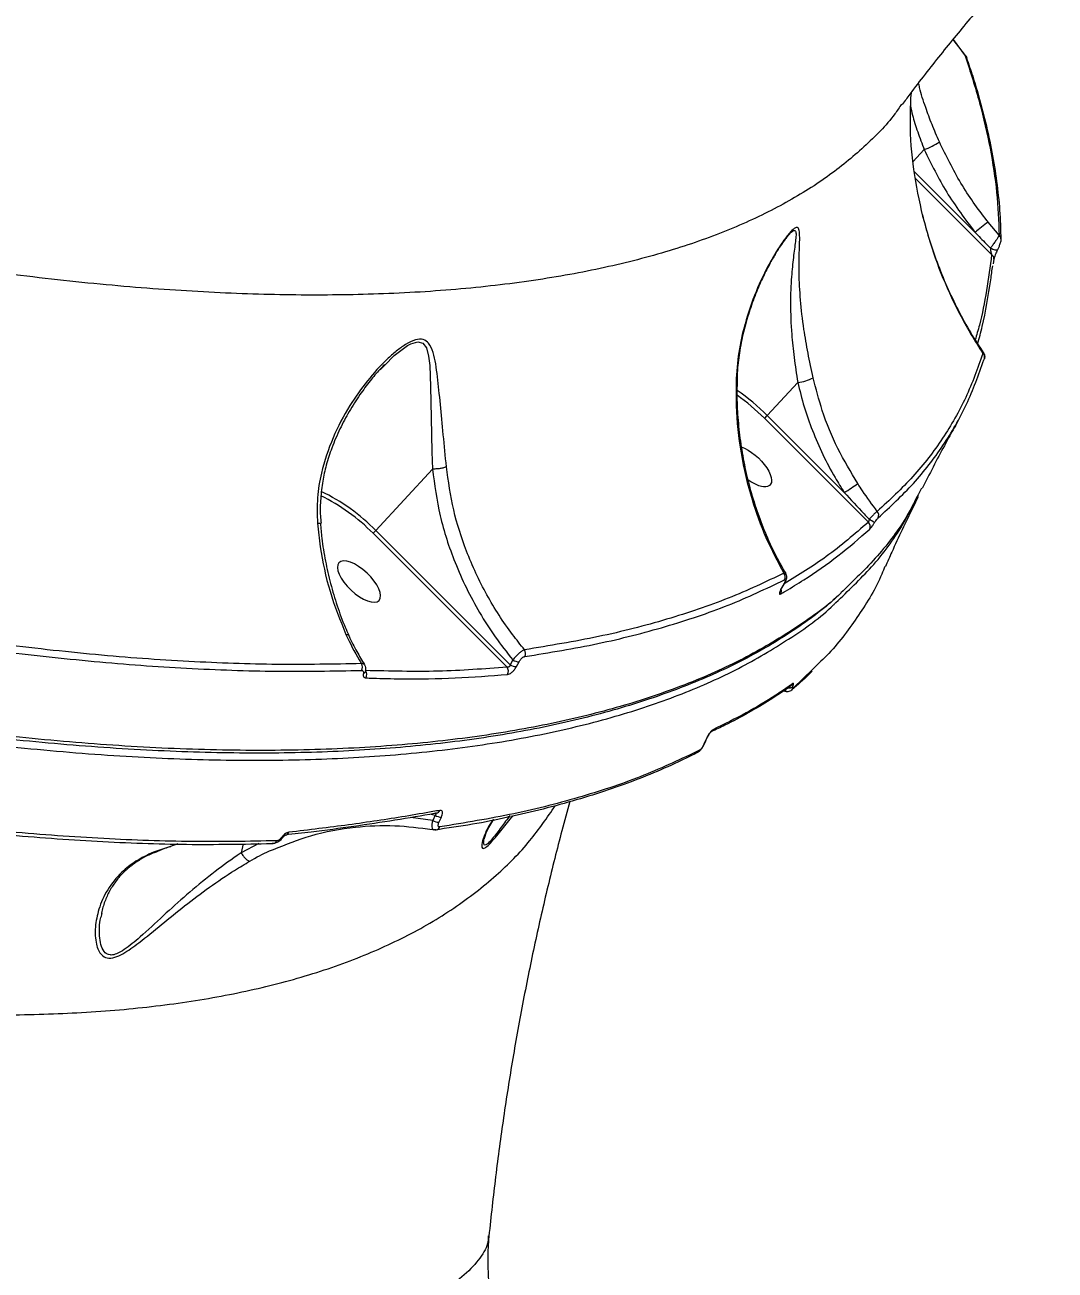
# Model space of a CAD drawing. Header units: millimetres. Extents: x -4335 to 4318, y -3792 to 3101.
# Drawn here: x 1348.5 to 1522.9, y 440.5 to 651.2 of the extents above; entities that cross this region are included whole.
import ezdxf

# ---------------------------------------------------------------- set-up
doc = ezdxf.new("R2010")
doc.units = ezdxf.units.MM
doc.layers.add('DIKOM_ОБЪЕКТ', color=7, linetype='Continuous')
doc.layers.add('DIKOM_РАЗМЕР_ОБЪЕКТА', color=7, linetype='Continuous')
doc.styles.add('style1', font='arial.ttf', dxfattribs={"width": 0.8})
doc.dimstyles.new('1-50', dxfattribs={"dimtxt": 300, "dimasz": 200, "dimexe": 100, "dimexo": 0, "dimgap": 100, "dimtad": 1, "dimtxsty": 'style1', "dimcen": 200, "dimclrd": 7, "dimclre": 7, "dimclrt": 7, "dimadec": 1, "dimazin": 2, "dimtfac": 1, "dimtmove": 0, "dimatfit": 2, "dimfxl": 0, "dimlwd": 25, "dimlwe": 18, "dimarcsym": 0})

# ---------------------------------------------------------------- blocks, each defined once
blk = doc.blocks.new('*D2')
at = {"layer": 'Defpoints', "color": 0, "transparency": 16777216}
for p in [(2711.72, 601.17), (-2007.01, 181.47), (-2007.01, -2298.93)]:
    blk.add_point(p, dxfattribs=at)
at = {"layer": 'DIKOM_РАЗМЕР_ОБЪЕКТА', "color": 7, "lineweight": 18, "transparency": 16777216}
for p, q in [((2711.72, 601.17), (2711.72, -2398.93)), ((-2007.01, 181.47), (-2007.01, -2398.93))]:
    blk.add_line(p, q, dxfattribs=at)
at = {"layer": 'DIKOM_РАЗМЕР_ОБЪЕКТА', "color": 7, "lineweight": 25, "transparency": 16777216}
blk.add_line((2511.72, -2298.93), (-1807.01, -2298.93), dxfattribs=at)
at = {"layer": 'DIKOM_РАЗМЕР_ОБЪЕКТА', "color": 7, "transparency": 16777216}
for points in [[(-1807.01, -2265.6), (-1807.01, -2332.27), (-2007.01, -2298.93)], [(2511.72, -2265.6), (2511.72, -2332.27), (2711.72, -2298.93)]]:
    blk.add_solid(points, dxfattribs=at)
at = {"layer": 'DIKOM_РАЗМЕР_ОБЪЕКТА', "color": 7, "transparency": 16777216, "insert": (-22.56, -2045.76), "char_height": 300, "attachment_point": 5, "style": 'style1'}
blk.add_mtext('4750', dxfattribs=at)
blk = doc.blocks.new('*D3')
at = {"layer": 'Defpoints', "color": 0, "transparency": 16777216}
for p in [(-2375.87, 1532.76), (1667.44, 1532.76), (-1786.5, -1525.94)]:
    blk.add_point(p, dxfattribs=at)
at = {"layer": 'DIKOM_РАЗМЕР_ОБЪЕКТА', "color": 7, "lineweight": 18, "transparency": 16777216}
for p, q in [((1667.44, 1532.76), (-2475.87, 1532.76)), ((-1786.5, -1525.94), (-2475.87, -1525.94))]:
    blk.add_line(p, q, dxfattribs=at)
at = {"layer": 'DIKOM_РАЗМЕР_ОБЪЕКТА', "color": 7, "lineweight": 25, "transparency": 16777216}
blk.add_line((-2375.87, -1325.94), (-2375.87, 1332.76), dxfattribs=at)
at = {"layer": 'DIKOM_РАЗМЕР_ОБЪЕКТА', "color": 7, "transparency": 16777216}
for points in [[(-2409.21, 1332.76), (-2342.54, 1332.76), (-2375.87, 1532.76)], [(-2409.21, -1325.94), (-2342.54, -1325.94), (-2375.87, -1525.94)]]:
    blk.add_solid(points, dxfattribs=at)
at = {"layer": 'DIKOM_РАЗМЕР_ОБЪЕКТА', "color": 7, "transparency": 16777216, "insert": (-2629.15, -119.32), "char_height": 300, "attachment_point": 5, "rotation": 90, "style": 'style1'}
blk.add_mtext('3050', dxfattribs=at)

msp = doc.modelspace()

# ---------------------------------------------------------------- linework, layer by layer
at = {"layer": 'DIKOM_ОБЪЕКТ', "color": 7, "linetype": 'Continuous', "lineweight": 15}
for p, q in [((1505.613, 648.717), (1507.689, 646.016)), ((1505.621, 648.727), (1507.694, 645.948)), ((1498.539, 639.773), (1498.447, 638.799)), ((1500.762, 630.103), (1498.846, 628.02)), ((1509.357, 616.102), (1498.99, 626.462)), ((1499.215, 625.29), (1512.16, 612.354)), ((1513.439, 615.621), (1511.581, 617.845)), ((1512.526, 611.583), (1512.409, 610.745)), ((1513.14, 613.179), (1513.129, 613.12)), ((1408.634, 592.811), (1409.429, 593.625)), ((1479.349, 590.698), (1474.187, 585.085)), ((1473.7, 584.625), (1491.288, 567.049)), ((1487.212, 572.069), (1474.187, 585.085)), ((1417.503, 576.027), (1407.937, 565.626)), ((1407.45, 565.166), (1430.117, 542.514)), ((1430.652, 542.926), (1407.937, 565.626)), ((1477.015, 556.664), (1476.544, 555.833)), ((1431.087, 543.748), (1430.652, 542.926)), ((1431.717, 542.606), (1432.15, 543.426)), ((1481.874, 542.176), (1478.557, 538.929)), ((1477.435, 538.33), (1476.812, 538.437)), ((1463.836, 530.349), (1463.463, 529.488)), ((1417.535, 516.572), (1413.81, 517.055)), ((1417.26, 517.643), (1417.946, 517.447)), ((1417.946, 517.447), (1417.535, 516.572)), ((1418.598, 516.249), (1419.009, 517.121)), ((1417.743, 514.96), (1417.348, 515.025)), ((1372.99, 512.115), (1370.281, 511.215)), ((1374.401, 512.584), (1372.99, 512.115)), ((1388.116, 512.64), (1385.118, 511.085)), ((1385.432, 512.617), (1385.118, 511.085)), ((1392.109, 513.639), (1392.109, 513.638)), ((1361.511, 500.609), (1361.572, 500.847))]:
    msp.add_line(p, q, dxfattribs=at)
at = {"layer": 'DIKOM_ОБЪЕКТ', "color": 7, "linetype": 'Continuous', "lineweight": 15, "flags": 128}
for points in [[(1513.129, 613.12), (1513.122, 613.11), (1513.054, 613.069), (1512.939, 613.058), (1512.783, 613.077), (1512.596, 613.126), (1512.388, 613.202), (1512.172, 613.3), (1511.961, 613.415)], [(1409.429, 593.625), (1411.006, 595.238), (1413.274, 596.928), (1413.809, 597.212), (1415.028, 597.56), (1415.865, 597.334), (1416.472, 596.528), (1416.849, 595.17), (1417.027, 593.576), (1417.168, 589.984), (1417.26, 584.716), (1417.402, 578.959), (1417.509, 576.035), (1417.51, 576.031), (1417.51, 576.031)], [(1510.856, 594.524), (1510.915, 594.655), (1510.925, 594.686)], [(1477.015, 556.664), (1477.064, 556.699), (1477.08, 556.721)], [(1476.544, 555.833), (1476.594, 555.868), (1476.61, 555.89)], [(1402.846, 548.011), (1403.071, 548.012), (1403.23, 547.973), (1403.316, 547.898), (1403.317, 547.895)], [(1463.538, 529.564), (1463.516, 529.531), (1463.463, 529.488)], [(1463.915, 530.435), (1463.89, 530.392), (1463.836, 530.349)], [(1417.898, 515), (1418.025, 514.983), (1418.149, 514.988)]]:
    msp.add_lwpolyline(points, dxfattribs=at)
at = {"layer": 'DIKOM_ОБЪЕКТ', "color": 7, "linetype": 'Continuous', "lineweight": 15}
for centre, radius, start, end in [((1507.2, 645.331), 0.79, 20.44089, 51.34185), ((1497.437, 639.799), 10.25, 288.92783, 304.97211), ((1533.241, 587.905), 36.953, 125.88397, 130.26635), ((1512.85, 614.967), 0.88, 2.51801, 47.98155), ((1511.707, 611.645), 0.842, 355.47303, 57.41026), ((1510.037, 594.944), 0.925, 343.74523, 45.52557), ((1468.931, 590.968), 0.226, 260.7784, 298.11525), ((1478.737, 597.289), 6.619, 275.30109, 298.99223), ((1448.582, 559.539), 35.5, 44.96283, 54.78075), ((1448.37, 559.311), 36.481, 44.95251, 55.45206), ((1471.131, 587.832), 4.109, 308.70556, 318.0567), ((1452.354, 627.306), 65.317, 302.25477, 304.66046), ((1384.581, 542.619), 32.115, 44.5941, 64.07791), ((1384.558, 542.648), 32.78, 44.50359, 64.51183), ((1490.621, 566.302), 1.002, 334.03654, 48.23857), ((1426.451, 463.272), 122.867, 57.56666, 58.06919), ((1492.053, 568.221), 0.995, 332.39884, 41.1033), ((1404.873, 568.381), 4.12, 308.71705, 318.04151), ((1476.173, 557.765), 1.044, 332.45049, 38.18474), ((1475.572, 555.378), 0.997, 332.91773, 18.85724), ((1432.086, 545.129), 1.704, 234.09685, 272.1491), ((1432.095, 544.845), 1.162, 332.40119, 31.60926), ((1404.391, 542.531), 1.238, 332.36174, 27.86336), ((1405.617, 541.944), 0.541, 289.47637, 343.47434), ((1405.174, 541.287), 1.194, 329.93489, 32.84483), ((1429.194, 541.824), 1.153, 331.63951, 36.767), ((1431.65, 544.313), 1.709, 234.26504, 272.23468), ((1477.682, 540.115), 0.895, 305.8571, 335.45163), ((1477.886, 539.88), 0.892, 256.15276, 315.88428), ((1477.771, 539.274), 0.859, 310.52318, 336.30884), ((1464.205, 532.278), 0.861, 294.71023, 335.62695), ((1461.949, 528.778), 0.838, 296.39529, 336.76462), ((1418.677, 518.42), 2.172, 238.27388, 267.91851), ((1419.091, 519.285), 2.165, 238.10274, 267.83461), ((1418.031, 518.549), 0.758, 281.79275, 338.83861), ((1392.508, 514.795), 0.711, 277.24699, 341.39803), ((1418.014, 515.765), 0.788, 279.87499, 338.14867), ((1390.437, 513.359), 0.713, 258.99507, 340.84251), ((1392.402, 514.261), 0.688, 231.8809, 244.8001)]:
    msp.add_arc(centre, radius, start, end, dxfattribs=at)
at = {"layer": 'DIKOM_ОБЪЕКТ', "color": 7, "linetype": 'Continuous', "lineweight": 15, "extrusion": (0, 0, -1)}
for start_param, end_param in [(0.7754081, 3.3868742), (3.3868742, 4.4249706)]:
    msp.add_ellipse((1471.249, 576.525), major_axis=(-3.399, 3.186), ratio=0.4265139, start_param=start_param, end_param=end_param, dxfattribs=at)
msp.add_ellipse((1405.068, 556.997), major_axis=(-3.399, 3.186), ratio=0.4265139, dxfattribs=at)
at = {"layer": 'DIKOM_ОБЪЕКТ', "color": 7, "linetype": 'Continuous', "lineweight": 15}
for points, knots in [([(1510.61, 654.653), (1510.011, 653.973), (1507.605, 651.242), (1503.504, 646.186), (1499.574, 641.221), (1497.456, 638.315), (1497.027, 637.727)], [0, 0, 0, 0, 0.1290416, 0.5178854, 0.9023847, 1, 1, 1, 1]), ([(1507.698, 646.022), (1507.703, 646.025), (1507.723, 646.034), (1507.706, 645.985), (1507.694, 645.948)], [0, 0, 0, 0, 0.2460752, 1, 1, 1, 1]), ([(1507.694, 645.948), (1508.549, 643.289), (1510.261, 637.971), (1511.987, 630.278), (1513.144, 622.785), (1513.341, 618.009), (1513.439, 615.621)], [0, 0, 0, 0, 0.2491218, 0.4982432, 0.7491219, 1, 1, 1, 1]), ([(1507.701, 646.024), (1507.736, 645.984), (1507.854, 645.85), (1507.907, 645.698), (1507.944, 645.591)], [0, 0, 0, 0, 0.2973137, 1, 1, 1, 1]), ([(1507.913, 645.601), (1508.267, 644.578), (1509.237, 641.776), (1510.506, 637.301), (1511.746, 632.173), (1512.688, 627.155), (1513.331, 622.252), (1513.673, 618.198), (1513.689, 615.823), (1513.694, 615.002)], [0, 0, 0, 0, 0.0943563, 0.2583262, 0.4223153, 0.5862704, 0.7499595, 0.9134895, 1, 1, 1, 1]), ([(1496.918, 637.806), (1496.545, 637.25), (1494.798, 634.646), (1490.659, 630.504), (1484.425, 625.364), (1477.016, 620.779), (1468.534, 616.726), (1458.929, 613.235), (1448.192, 610.343), (1436.268, 608.073), (1423.303, 606.48), (1409.621, 605.598), (1395.389, 605.392), (1380.724, 605.813), (1365.225, 606.864), (1348.917, 608.569), (1331.841, 610.94), (1314.481, 613.908), (1296.918, 617.435), (1279.233, 621.475), (1261.041, 626.11), (1242.379, 631.363), (1223.31, 637.185), (1210.443, 641.522), (1204.011, 643.69)], [0, 0, 0, 0, 0.0124028, 0.058089, 0.1037403, 0.1507091, 0.1977162, 0.2446847, 0.2933525, 0.3420202, 0.3913867, 0.4407536, 0.4871196, 0.5335221, 0.5798888, 0.6276066, 0.6753629, 0.7230814, 0.7686088, 0.8141694, 0.8596974, 0.9064531, 0.9532441, 1, 1, 1, 1]), ([(1503.312, 631.4), (1502.884, 632.39), (1502.027, 634.372), (1500.885, 637.467), (1500.126, 639.832), (1499.854, 641.127), (1499.798, 641.393)], [0, 0, 0, 0, 0.2807023, 0.5617239, 0.9102344, 1, 1, 1, 1]), ([(1498.447, 638.799), (1498.4, 637.466), (1498.256, 633.433), (1498.757, 626.67), (1499.893, 621.436), (1500.461, 618.818)], [0, 0, 0, 0, 0.1979259, 0.5988155, 1, 1, 1, 1]), ([(1498.417, 637.51), (1498.528, 636.99), (1498.826, 635.589), (1499.62, 633.093), (1500.378, 631.11), (1500.762, 630.103)], [0, 0, 0, 0, 0.2250964, 0.6067643, 1, 1, 1, 1]), ([(1511.581, 617.845), (1511.512, 617.932), (1509.84, 620.029), (1506.749, 624.382), (1504.465, 629.045), (1503.312, 631.4)], [0, 0, 0, 0, 0.0210948, 0.5057118, 1, 1, 1, 1]), ([(1500.762, 630.103), (1501.952, 627.66), (1504.357, 622.722), (1507.678, 618.324), (1509.357, 616.102)], [0, 0, 0, 0, 0.4946905, 1, 1, 1, 1]), ([(1500.437, 619.075), (1500.787, 617.756), (1501.51, 615.038), (1502.906, 610.993), (1504.553, 606.922), (1506.463, 602.925), (1508.536, 599.126), (1510.072, 596.76), (1510.816, 595.615)], [0, 0, 0, 0, 0.1549974, 0.3195793, 0.4901246, 0.6624019, 0.8365338, 1, 1, 1, 1]), ([(1500.461, 618.818), (1501.13, 616.447), (1502.472, 611.699), (1505.303, 604.999), (1508.096, 599.652), (1510.021, 596.642), (1510.685, 595.604)], [0, 0, 0, 0, 0.2832046, 0.5673836, 0.8508029, 1, 1, 1, 1]), ([(1481.945, 591.499), (1481.645, 592.896), (1481.036, 595.733), (1480.281, 600.183), (1479.742, 604.782), (1479.529, 609.297), (1479.586, 612.608), (1479.676, 614.878), (1479.662, 616.19), (1479.474, 616.934), (1478.991, 616.984), (1478.119, 616.236), (1476.976, 614.785), (1475.778, 612.979), (1474.125, 610.151), (1472.163, 606.065), (1470.397, 600.926), (1469.223, 595.772), (1469.005, 592.431), (1468.895, 590.745)], [0, 0, 0, 0, 0.0629198, 0.1277912, 0.2147672, 0.304164, 0.394747, 0.4415349, 0.4882119, 0.52684, 0.5575709, 0.5885389, 0.624285, 0.658204, 0.6928776, 0.7739246, 0.8569711, 0.9277884, 1, 1, 1, 1]), ([(1477.894, 615.776), (1477.779, 615.647), (1477.535, 615.373), (1477.025, 614.71), (1476.377, 613.779), (1475.559, 612.486), (1474.57, 610.766), (1473.45, 608.58), (1472.282, 605.933), (1471.172, 602.923), (1470.209, 599.628), (1469.509, 596.205), (1469.115, 593.235), (1469.08, 591.439), (1469.067, 590.767)], [0, 0, 0, 0, 0.0316516, 0.0675464, 0.1165592, 0.1742029, 0.2457963, 0.340704, 0.444483, 0.5583445, 0.6839513, 0.8099566, 0.9288438, 1, 1, 1, 1]), ([(1477.896, 615.774), (1477.909, 615.789), (1478.161, 616.102), (1478.393, 616.264), (1478.76, 616.475), (1479.025, 616.377), (1479.072, 615.673), (1478.922, 614.213), (1478.586, 611.881), (1478.223, 608.382), (1478.047, 604.089), (1478.226, 599.453), (1478.678, 594.944), (1479.123, 592.125), (1479.349, 590.698)], [0, 0, 0, 0, 0.0018854, 0.0389674, 0.048436, 0.0949994, 0.1544913, 0.2164763, 0.3389666, 0.463525, 0.6188367, 0.7775532, 0.8874445, 1, 1, 1, 1]), ([(1509.357, 616.102), (1509.587, 615.862), (1510.451, 614.962), (1511.322, 614.069), (1511.961, 613.415)], [0, 0, 0, 0, 0.266427, 1, 1, 1, 1]), ([(1513.439, 615.621), (1513.396, 615.537), (1513.312, 615.371), (1513.026, 614.921), (1512.659, 614.38), (1512.283, 613.85), (1512.053, 613.539), (1511.961, 613.415)], [0, 0, 0, 0, 0.2120879, 0.4240229, 0.6396508, 0.8561693, 1, 1, 1, 1]), ([(1511.961, 613.415), (1511.96, 613.338), (1511.957, 613.159), (1511.999, 612.879), (1512.065, 612.593), (1512.129, 612.433), (1512.16, 612.354)], [0, 0, 0, 0, 0.1964054, 0.4611922, 0.7333707, 1, 1, 1, 1]), ([(1513.726, 614.99), (1513.726, 614.93), (1513.724, 614.74), (1513.648, 614.399), (1513.488, 613.906), (1513.29, 613.431), (1513.167, 613.202), (1513.129, 613.132)], [0, 0, 0, 0, 0.0994011, 0.3127599, 0.6268293, 0.8852781, 1, 1, 1, 1]), ([(1512.16, 612.354), (1511.616, 608.261), (1510.95, 603.249), (1509.619, 598.725), (1509.375, 597.896)], [0, 0, 0, 0, 0.8167306, 1, 1, 1, 1]), ([(1512.888, 612.604), (1512.876, 612.579), (1512.797, 612.402), (1512.685, 612.093), (1512.588, 611.783), (1512.55, 611.611), (1512.547, 611.584), (1512.546, 611.576)], [0, 0, 0, 0, 0.0563473, 0.3884934, 0.6934278, 0.9010474, 1, 1, 1, 1]), ([(1513.131, 613.119), (1513.097, 613.054), (1513.011, 612.891), (1512.934, 612.712), (1512.888, 612.604)], [0, 0, 0, 0, 0.4007233, 1, 1, 1, 1]), ([(1509.809, 597.209), (1510.069, 598.195), (1510.99, 601.683), (1511.761, 606.153), (1512.23, 609.661), (1512.336, 610.453)], [0, 0, 0, 0, 0.233819, 0.8270612, 1, 1, 1, 1]), ([(1486.632, 555.065), (1486.627, 555.061), (1484.554, 552.962), (1479.34, 549.276), (1470.865, 544.113), (1461.047, 539.68), (1450.279, 535.976), (1438.572, 533.023), (1426.02, 530.793), (1412.413, 529.251), (1397.756, 528.433), (1382.074, 528.358), (1365.712, 529.03), (1348.744, 530.426), (1331.253, 532.513), (1312.953, 535.325), (1293.875, 538.882), (1274.068, 543.191), (1254.818, 547.947), (1236.263, 553.018), (1218.503, 558.283), (1200.462, 564.039), (1182.184, 570.276), (1163.868, 576.925), (1145.603, 583.952), (1129.329, 590.534), (1119.103, 594.89), (1114.939, 596.664)], [0, 0, 0, 0, 0.0000878, 0.0436667, 0.0885112, 0.1333924, 0.1782369, 0.2218161, 0.2654287, 0.3090078, 0.3538527, 0.3987342, 0.4435791, 0.4871583, 0.5307708, 0.57435, 0.6191948, 0.6640763, 0.7089213, 0.7468489, 0.7848208, 0.8227929, 0.8611245, 0.8994563, 0.936823, 0.9742742, 1, 1, 1, 1]), ([(1419.869, 576.415), (1419.686, 578.243), (1419.316, 581.951), (1418.834, 587.063), (1418.448, 591.006), (1418.066, 593.869), (1417.641, 595.832), (1417.022, 597.302), (1416.013, 598.076), (1414.613, 598.012), (1412.973, 597.194), (1411.347, 596.007), (1409.126, 594.035), (1406.398, 591.006), (1403.265, 586.574), (1400.508, 581.371), (1398.74, 576.078), (1397.899, 571.168), (1397.987, 568.31), (1398.031, 566.864)], [0, 0, 0, 0, 0.0827062, 0.1677666, 0.2527898, 0.2965836, 0.3403136, 0.3851539, 0.4167738, 0.4486959, 0.4828675, 0.514002, 0.5458416, 0.6199841, 0.6956307, 0.7852676, 0.8772521, 0.9378616, 1, 1, 1, 1]), ([(1114.108, 594.998), (1118.272, 593.224), (1129.49, 588.446), (1147.767, 581.087), (1168.858, 573.083), (1190.015, 565.581), (1211.164, 558.623), (1232.231, 552.247), (1252.751, 546.594), (1272.667, 541.665), (1291.936, 537.449), (1310.872, 533.875), (1329.393, 530.986), (1347.423, 528.806), (1364.565, 527.386), (1380.782, 526.711), (1396.056, 526.752), (1410.636, 527.511), (1424.441, 529.015), (1437.401, 531.279), (1449.235, 534.25), (1459.916, 537.907), (1469.5, 542.187), (1477.981, 547.249), (1483.392, 551.016), (1485.651, 553.299), (1485.778, 553.428)], [0, 0, 0, 0, 0.0257247, 0.069302, 0.1129129, 0.1564903, 0.2013334, 0.2462131, 0.2910562, 0.3346335, 0.3782444, 0.4218217, 0.4666648, 0.5115445, 0.5563877, 0.5999644, 0.6435748, 0.6871516, 0.7319942, 0.7768733, 0.8217157, 0.865293, 0.9089037, 0.9524807, 0.9973237, 1, 1, 1, 1]), ([(1510.685, 595.604), (1509.789, 593.091), (1507.996, 588.065), (1503.975, 581.147), (1499.053, 574.664), (1494.886, 570.805), (1492.803, 568.875)], [0, 0, 0, 0, 0.2486152, 0.4972308, 0.7486155, 1, 1, 1, 1]), ([(1492.935, 567.76), (1495, 569.671), (1499.131, 573.491), (1504.062, 579.949), (1508.126, 586.892), (1509.946, 591.98), (1510.856, 594.524)], [0, 0, 0, 0, 0.2486162, 0.4972327, 0.7486162, 1, 1, 1, 1]), ([(1510.801, 595.605), (1510.793, 595.622), (1510.779, 595.652), (1510.713, 595.619), (1510.685, 595.604)], [0, 0, 0, 0, 0.57373, 1, 1, 1, 1]), ([(1510.817, 595.613), (1510.857, 595.546), (1510.938, 595.411), (1510.985, 595.191), (1510.99, 594.993), (1510.966, 594.837), (1510.944, 594.743), (1510.928, 594.698), (1510.924, 594.686)], [0, 0, 0, 0, 0.2175776, 0.4357824, 0.624954, 0.7847883, 0.9401976, 1, 1, 1, 1]), ([(1409.375, 593.675), (1409.115, 593.419), (1408.27, 592.587), (1406.868, 590.901), (1405.111, 588.529), (1403.381, 585.815), (1401.765, 582.799), (1400.472, 579.763), (1399.501, 576.802), (1398.858, 573.945), (1398.535, 571.07), (1398.458, 568.677), (1398.606, 567.286), (1398.651, 566.868)], [0, 0, 0, 0, 0.0385158, 0.1251726, 0.2238675, 0.3385218, 0.4508635, 0.5690476, 0.6701548, 0.7630052, 0.8616535, 0.9584286, 1, 1, 1, 1]), ([(1468.895, 590.745), (1468.888, 589.41), (1468.868, 585.4), (1469.595, 578.666), (1471.356, 571.193), (1473.823, 564.345), (1475.931, 560.4), (1476.994, 558.411)], [0, 0, 0, 0, 0.1165802, 0.3502648, 0.5897065, 0.7930885, 1, 1, 1, 1]), ([(1469.071, 590.768), (1469.051, 589.931), (1468.999, 587.762), (1469.204, 584.248), (1469.652, 580.249), (1470.365, 576.279), (1471.324, 572.374), (1472.526, 568.556), (1473.966, 564.855), (1475.543, 561.426), (1476.739, 559.322), (1477.296, 558.343)], [0, 0, 0, 0, 0.0728447, 0.1889053, 0.3057591, 0.4232929, 0.5413752, 0.659283, 0.7777817, 0.8965643, 1, 1, 1, 1]), ([(1479.349, 590.698), (1479.687, 589.324), (1480.363, 586.575), (1481.795, 582.496), (1483.541, 578.48), (1485.376, 574.989), (1486.688, 572.903), (1487.212, 572.069)], [0, 0, 0, 0, 0.2108273, 0.4216546, 0.6386166, 0.8555792, 1, 1, 1, 1]), ([(1489.5, 573.581), (1488.328, 575.541), (1485.96, 579.498), (1483.471, 585.565), (1482.423, 589.642), (1481.945, 591.499)], [0, 0, 0, 0, 0.3481789, 0.703136, 1, 1, 1, 1]), ([(1506.399, 584.037), (1505.891, 583.135), (1504.079, 579.915), (1502.102, 576.111), (1500.642, 573.199), (1500.418, 572.753)], [0, 0, 0, 0, 0.2478809, 0.8846799, 1, 1, 1, 1]), ([(1486.432, 554.81), (1485.819, 554.257), (1484.1, 552.709), (1480.979, 550.34), (1477.095, 547.69), (1472.93, 545.208), (1468.501, 542.884), (1463.802, 540.72), (1458.831, 538.715), (1453.586, 536.87), (1448.078, 535.188), (1442.329, 533.675), (1436.36, 532.338), (1430.184, 531.181), (1423.799, 530.201), (1417.205, 529.397), (1410.397, 528.769), (1403.377, 528.316), (1396.14, 528.038), (1388.687, 527.935), (1381.013, 528.007), (1373.116, 528.254), (1365.003, 528.676), (1356.704, 529.271), (1348.252, 530.039), (1339.667, 530.976), (1330.954, 532.082), (1322.108, 533.357), (1313.127, 534.801), (1304.008, 536.414), (1294.749, 538.196), (1285.347, 540.148), (1275.8, 542.27), (1266.103, 544.564), (1256.259, 547.029), (1246.297, 549.659), (1236.257, 552.442), (1226.172, 555.37), (1216.054, 558.44), (1205.896, 561.652), (1195.696, 565.007), (1185.45, 568.508), (1175.154, 572.151), (1164.807, 575.947), (1155.907, 579.302), (1150.45, 581.444), (1148.466, 582.223)], [0, 0, 0, 0, 0.01275, 0.0357295, 0.0587148, 0.0817234, 0.1047781, 0.1279022, 0.1511186, 0.1744503, 0.1979133, 0.2213855, 0.244727, 0.267965, 0.2911251, 0.3142324, 0.3373131, 0.3603927, 0.3834918, 0.4066332, 0.429843, 0.4531471, 0.4765722, 0.5000411, 0.5234077, 0.5466592, 0.5698222, 0.592923, 0.6159882, 0.639044, 0.6621143, 0.6852192, 0.708385, 0.7316381, 0.755005, 0.778461, 0.8018613, 0.8251315, 0.8483058, 0.8714108, 0.8944728, 0.9175182, 0.940573, 0.9636553, 0.9867913, 1, 1, 1, 1]), ([(1417.51, 576.031), (1417.509, 576.031), (1417.506, 576.03), (1417.504, 576.029), (1417.503, 576.027), (1417.503, 576.027)], [0, 0, 0, 0, 0.3371125, 0.7904155, 1, 1, 1, 1]), ([(1417.503, 576.027), (1417.859, 573.39), (1418.581, 568.052), (1420.781, 561.331), (1423.174, 555.904), (1425.452, 551.688), (1428.06, 547.596), (1430.078, 545.031), (1431.087, 543.748)], [0, 0, 0, 0, 0.2282495, 0.4620537, 0.594492, 0.7269327, 0.8634654, 1, 1, 1, 1]), ([(1419.869, 576.415), (1419.842, 576.404), (1419.74, 576.36), (1419.46, 576.265), (1418.958, 576.148), (1418.244, 576.047), (1417.767, 576.037), (1417.51, 576.031)], [0, 0, 0, 0, 0.051308, 0.1965825, 0.4492448, 0.7018689, 1, 1, 1, 1]), ([(1433.084, 545.454), (1432.401, 546.304), (1430.044, 549.239), (1426.525, 554.74), (1423.206, 561.865), (1420.874, 569.169), (1420.206, 573.983), (1419.869, 576.415)], [0, 0, 0, 0, 0.0949226, 0.3276225, 0.5657325, 0.7806004, 1, 1, 1, 1]), ([(1492.803, 568.875), (1491.953, 570.026), (1490.815, 571.566), (1489.766, 573.174), (1489.5, 573.581)], [0, 0, 0, 0, 0.7468126, 1, 1, 1, 1]), ([(1485.778, 553.428), (1487.862, 555.412), (1492.16, 559.504), (1496.692, 565.551), (1498.775, 569.779), (1499.576, 571.406)], [0, 0, 0, 0, 0.3667066, 0.7563513, 1, 1, 1, 1]), ([(1500.267, 572.829), (1499.51, 571.283), (1497.514, 567.207), (1493.029, 561.236), (1488.763, 557.121), (1486.632, 555.065)], [0, 0, 0, 0, 0.2340589, 0.6172674, 1, 1, 1, 1]), ([(1487.212, 572.069), (1488.323, 570.865), (1489.723, 569.349), (1491.143, 567.856), (1491.435, 567.548)], [0, 0, 0, 0, 0.7939338, 1, 1, 1, 1]), ([(1499.713, 571.337), (1499.408, 570.72), (1497.89, 567.656), (1496.025, 563.749), (1494.535, 560.343), (1494.178, 559.526)], [0, 0, 0, 0, 0.1609321, 0.7987349, 1, 1, 1, 1]), ([(1491.288, 567.049), (1488.975, 565.044), (1484.569, 561.223), (1479.455, 558.106), (1477.026, 556.625)], [0, 0, 0, 0, 0.5248967, 1, 1, 1, 1]), ([(1491.435, 567.548), (1491.43, 567.522), (1491.413, 567.432), (1491.379, 567.288), (1491.333, 567.134), (1491.303, 567.077), (1491.288, 567.049)], [0, 0, 0, 0, 0.1262267, 0.4365901, 0.7261929, 1, 1, 1, 1]), ([(1492.803, 568.875), (1492.717, 568.811), (1492.544, 568.682), (1492.146, 568.306), (1491.761, 567.909), (1491.523, 567.644), (1491.435, 567.548)], [0, 0, 0, 0, 0.2783918, 0.5566717, 0.8378726, 1, 1, 1, 1]), ([(1491.522, 565.864), (1491.583, 565.927), (1491.707, 566.054), (1491.964, 566.393), (1492.185, 566.717), (1492.311, 566.917), (1492.347, 566.974)], [0, 0, 0, 0, 0.2927138, 0.5849348, 0.8819665, 1, 1, 1, 1]), ([(1492.347, 566.974), (1492.388, 567.038), (1492.491, 567.199), (1492.654, 567.432), (1492.821, 567.648), (1492.897, 567.723), (1492.935, 567.76)], [0, 0, 0, 0, 0.1835826, 0.4626507, 0.7309807, 1, 1, 1, 1]), ([(1398.031, 566.864), (1398.058, 566.865), (1398.182, 566.869), (1398.378, 566.871), (1398.516, 566.866), (1398.485, 566.854), (1398.482, 566.853)], [0, 0, 0, 0, 0.0969648, 0.4445165, 0.9453331, 1, 1, 1, 1]), ([(1398.031, 566.864), (1398.173, 565.539), (1398.589, 561.634), (1399.988, 555.189), (1401.885, 550.423), (1402.846, 548.011)], [0, 0, 0, 0, 0.202277, 0.5961156, 1, 1, 1, 1]), ([(1398.522, 566.856), (1398.592, 566.018), (1398.772, 563.869), (1399.348, 560.451), (1400.208, 556.623), (1401.338, 552.893), (1402.386, 549.977), (1403.134, 548.366), (1403.346, 547.909)], [0, 0, 0, 0, 0.1265542, 0.3246816, 0.5231708, 0.7220168, 0.9212049, 1, 1, 1, 1]), ([(1476.46, 554.924), (1476.724, 555.077), (1478.046, 555.837), (1481.371, 557.884), (1486.244, 561.269), (1489.761, 564.331), (1491.522, 565.864)], [0, 0, 0, 0, 0.0480624, 0.240322, 0.6198784, 1, 1, 1, 1]), ([(1494.08, 559.568), (1493.913, 559.13), (1492.797, 556.198), (1489.68, 551.26), (1485.801, 545.879), (1482.806, 543.055), (1481.874, 542.176)], [0, 0, 0, 0, 0.0665269, 0.4448384, 0.8273609, 1, 1, 1, 1]), ([(1476.994, 558.411), (1473.925, 556.954), (1467.788, 554.042), (1457.241, 550.503), (1445.8, 547.536), (1437.323, 546.148), (1433.084, 545.454)], [0, 0, 0, 0, 0.2484757, 0.4969509, 0.7484752, 1, 1, 1, 1]), ([(1433.124, 544.306), (1437.319, 544.992), (1445.707, 546.365), (1457.136, 549.311), (1467.762, 552.856), (1473.986, 555.807), (1477.099, 557.282)], [0, 0, 0, 0, 0.2484771, 0.4969537, 0.7484764, 1, 1, 1, 1]), ([(1477.08, 556.721), (1476.97, 556.527), (1476.812, 556.251), (1476.657, 555.973), (1476.611, 555.89)], [0, 0, 0, 0, 0.7000739, 1, 1, 1, 1]), ([(1477.276, 558.331), (1477.241, 558.372), (1477.185, 558.438), (1477.047, 558.418), (1476.994, 558.411)], [0, 0, 0, 0, 0.6132568, 1, 1, 1, 1]), ([(1477.099, 557.282), (1477.126, 557.293), (1477.19, 557.319), (1477.242, 557.28), (1477.236, 557.151), (1477.161, 556.937), (1477.064, 556.755), (1477.015, 556.664)], [0, 0, 0, 0, 0.1487874, 0.3487303, 0.5573521, 0.7790912, 1, 1, 1, 1]), ([(1477.276, 558.329), (1477.296, 558.303), (1477.378, 558.194), (1477.427, 557.964), (1477.441, 557.678), (1477.379, 557.365), (1477.263, 557.051), (1477.118, 556.8), (1477.051, 556.685)], [0, 0, 0, 0, 0.0517057, 0.2168757, 0.3672387, 0.5341131, 0.7875932, 1, 1, 1, 1]), ([(1476.544, 555.833), (1476.474, 555.702), (1476.334, 555.438), (1476.227, 555.124), (1476.216, 554.925), (1476.295, 554.851), (1476.406, 554.901), (1476.46, 554.924)], [0, 0, 0, 0, 0.2064373, 0.413356, 0.6142287, 0.8134781, 1, 1, 1, 1]), ([(1476.612, 555.891), (1476.602, 555.875), (1476.542, 555.774), (1476.472, 555.626), (1476.421, 555.504), (1476.407, 555.452), (1476.409, 555.46), (1476.409, 555.462)], [0, 0, 0, 0, 0.0723139, 0.461785, 0.7545, 0.9656273, 1, 1, 1, 1]), ([(1402.846, 548.011), (1403.561, 546.564), (1404.387, 544.895), (1405.357, 543.32), (1405.486, 543.109)], [0, 0, 0, 0, 0.8666439, 1, 1, 1, 1]), ([(1405.486, 543.109), (1400.783, 543.021), (1391.377, 542.844), (1376.296, 543.392), (1360.579, 544.492), (1349.524, 545.775), (1343.996, 546.417)], [0, 0, 0, 0, 0.2486152, 0.49723, 0.7486155, 1, 1, 1, 1]), ([(1403.323, 547.891), (1403.345, 547.839), (1403.742, 546.902), (1404.611, 545.225), (1405.553, 543.678), (1405.997, 542.95)], [0, 0, 0, 0, 0.0304589, 0.5439047, 1, 1, 1, 1]), ([(1343.914, 545.262), (1349.389, 544.626), (1360.339, 543.355), (1376.031, 542.249), (1391.2, 541.688), (1400.726, 541.867), (1405.488, 541.956)], [0, 0, 0, 0, 0.2486163, 0.4972327, 0.7486164, 1, 1, 1, 1]), ([(1433.084, 545.454), (1432.964, 545.397), (1432.725, 545.283), (1432.252, 544.935), (1431.765, 544.504), (1431.364, 544.088), (1431.161, 543.84), (1431.087, 543.748)], [0, 0, 0, 0, 0.2193604, 0.4388207, 0.6560398, 0.8733045, 1, 1, 1, 1]), ([(1432.15, 543.426), (1432.194, 543.5), (1432.285, 543.659), (1432.477, 543.895), (1432.7, 544.103), (1432.931, 544.256), (1433.06, 544.29), (1433.124, 544.306)], [0, 0, 0, 0, 0.1798672, 0.380083, 0.5812148, 0.7906981, 1, 1, 1, 1]), ([(1405.966, 542.933), (1405.961, 542.951), (1405.93, 543.063), (1405.748, 543.117), (1405.552, 543.111), (1405.486, 543.109)], [0, 0, 0, 0, 0.1147571, 0.703374, 1, 1, 1, 1]), ([(1405.488, 541.956), (1405.516, 541.956), (1405.617, 541.953), (1405.749, 541.88), (1405.835, 541.7), (1405.81, 541.523), (1405.798, 541.435)], [0, 0, 0, 0, 0.1085642, 0.3983779, 0.6996152, 1, 1, 1, 1]), ([(1405.973, 542.933), (1405.988, 542.917), (1406.102, 542.789), (1406.173, 542.456), (1406.204, 542.087), (1406.143, 541.866), (1406.124, 541.794)], [0, 0, 0, 0, 0.0541262, 0.4237566, 0.8122486, 1, 1, 1, 1]), ([(1406.139, 541.798), (1406.137, 541.791), (1406.13, 541.767), (1406.131, 541.773), (1406.133, 541.777)], [0, 0, 0, 0, 0.2610714, 1, 1, 1, 1]), ([(1430.117, 542.514), (1426.276, 542.22), (1418.583, 541.632), (1410.316, 541.833), (1406.177, 541.934)], [0, 0, 0, 0, 0.4993556, 1, 1, 1, 1]), ([(1430.652, 542.926), (1430.645, 542.876), (1430.633, 542.787), (1430.586, 542.689), (1430.531, 542.609), (1430.481, 542.562), (1430.401, 542.513), (1430.34, 542.494), (1430.233, 542.483), (1430.17, 542.5), (1430.117, 542.514)], [0, 0, 0, 0, 0.1792952, 0.3191844, 0.3689991, 0.5165217, 0.5564551, 0.7166053, 0.7656423, 1, 1, 1, 1]), ([(1430.208, 541.277), (1430.308, 541.298), (1430.509, 541.342), (1430.871, 541.573), (1431.22, 541.894), (1431.515, 542.255), (1431.653, 542.495), (1431.717, 542.606)], [0, 0, 0, 0, 0.2131519, 0.4264781, 0.6305986, 0.8289245, 1, 1, 1, 1]), ([(1481.793, 541.856), (1481.589, 541.643), (1480.541, 540.546), (1479.353, 539.53), (1478.397, 538.712)], [0, 0, 0, 0, 0.1949319, 1, 1, 1, 1]), ([(1405.798, 541.435), (1405.78, 541.31), (1405.746, 541.061), (1405.868, 540.805), (1406.047, 540.702), (1406.178, 540.691), (1406.207, 540.689)], [0, 0, 0, 0, 0.3053876, 0.6114674, 0.9125929, 1, 1, 1, 1]), ([(1406.207, 540.689), (1406.609, 540.674), (1408.62, 540.598), (1413.743, 540.492), (1421.435, 540.583), (1427.282, 541.045), (1430.208, 541.277)], [0, 0, 0, 0, 0.0480639, 0.2403246, 0.6198799, 1, 1, 1, 1]), ([(1478.496, 539.743), (1478.31, 539.61), (1477.381, 538.94), (1474.871, 537.245), (1470.7, 534.727), (1466.894, 532.858), (1464.989, 531.923)], [0, 0, 0, 0, 0.0480622, 0.2403224, 0.619879, 1, 1, 1, 1]), ([(1478.527, 539.259), (1478.561, 539.371), (1478.631, 539.596), (1478.63, 539.77), (1478.568, 539.791), (1478.51, 539.752), (1478.496, 539.743)], [0, 0, 0, 0, 0.3053828, 0.6114681, 0.9125822, 1, 1, 1, 1]), ([(1478.205, 539.392), (1478.151, 539.35), (1477.068, 538.517), (1474.68, 536.97), (1471.01, 534.767), (1467.676, 532.972), (1465.471, 531.944), (1464.701, 531.585)], [0, 0, 0, 0, 0.0147961, 0.2930544, 0.5720236, 0.850617, 1, 1, 1, 1]), ([(1477.259, 538.739), (1477.259, 538.722), (1477.253, 538.553), (1477.313, 538.406), (1477.409, 538.393), (1477.445, 538.388)], [0, 0, 0, 0, 0.0626105, 0.6419133, 1, 1, 1, 1]), ([(1478.324, 538.624), (1478.274, 538.582), (1478.146, 538.473), (1477.858, 538.363), (1477.592, 538.321), (1477.458, 538.365), (1477.437, 538.372)], [0, 0, 0, 0, 0.2235543, 0.5773878, 0.9324215, 1, 1, 1, 1]), ([(1478.557, 538.929), (1478.545, 538.919), (1478.499, 538.884), (1478.454, 538.897), (1478.453, 539.019), (1478.502, 539.179), (1478.527, 539.259)], [0, 0, 0, 0, 0.1085643, 0.3983686, 0.6996384, 1, 1, 1, 1]), ([(1464.989, 531.923), (1464.92, 531.88), (1464.782, 531.794), (1464.514, 531.498), (1464.245, 531.122), (1464.008, 530.72), (1463.89, 530.466), (1463.836, 530.349)], [0, 0, 0, 0, 0.2131327, 0.4264772, 0.6305918, 0.8289142, 1, 1, 1, 1]), ([(1464.632, 531.533), (1464.632, 531.533), (1464.64, 531.538), (1464.611, 531.517), (1464.546, 531.451), (1464.427, 531.312), (1464.271, 531.095), (1464.099, 530.81), (1463.972, 530.57), (1463.927, 530.456), (1463.918, 530.434)], [0, 0, 0, 0, 0.0048749, 0.1029053, 0.2266364, 0.3648034, 0.5421741, 0.7378309, 0.9489109, 1, 1, 1, 1]), ([(1463.282, 529.069), (1463.2, 528.934), (1463.006, 528.618), (1462.709, 528.266), (1462.439, 528.105), (1462.328, 528.039)], [0, 0, 0, 0, 0.3035451, 0.7158045, 1, 1, 1, 1]), ([(1463.463, 529.488), (1463.426, 529.408), (1463.349, 529.24), (1463.197, 528.976), (1463.027, 528.731), (1462.856, 528.537), (1462.765, 528.477), (1462.72, 528.448)], [0, 0, 0, 0, 0.1798143, 0.3801067, 0.5812101, 0.7906933, 1, 1, 1, 1]), ([(1463.533, 529.566), (1463.473, 529.422), (1463.401, 529.251), (1463.299, 529.094), (1463.282, 529.069)], [0, 0, 0, 0, 0.8378823, 1, 1, 1, 1]), ([(1463.914, 530.43), (1463.826, 530.229), (1463.701, 529.943), (1463.578, 529.655), (1463.541, 529.568)], [0, 0, 0, 0, 0.7000573, 1, 1, 1, 1]), ([(1146.147, 527.652), (1151.872, 525.524), (1163.322, 521.266), (1180.366, 515.407), (1197.273, 509.955), (1214.578, 504.792), (1232.153, 500.003), (1249.901, 495.674), (1267.36, 491.942), (1284.455, 488.851), (1301.114, 486.435), (1316.802, 484.772), (1331.503, 483.83), (1345.229, 483.562), (1358.363, 483.959), (1370.832, 485.052), (1382.574, 486.859), (1393.565, 489.396), (1403.719, 492.689), (1413.013, 496.772), (1421.281, 501.602), (1428.305, 507.07), (1434.05, 512.857), (1436.915, 517.049), (1438.285, 519.052)], [0, 0, 0, 0, 0.0414057, 0.0828113, 0.1246292, 0.166447, 0.2126755, 0.2589398, 0.3051679, 0.3527586, 0.4003889, 0.447979, 0.4927531, 0.5375611, 0.5823347, 0.6284006, 0.6745038, 0.7205693, 0.7683014, 0.8160333, 0.8644509, 0.9128685, 0.9583431, 1, 1, 1, 1]), ([(1462.72, 528.448), (1459.646, 526.989), (1453.499, 524.072), (1442.936, 520.528), (1431.479, 517.557), (1422.99, 516.167), (1418.746, 515.472)], [0, 0, 0, 0, 0.2484771, 0.4969545, 0.7484768, 1, 1, 1, 1]), ([(1462.312, 528.048), (1461.065, 527.421), (1458.301, 526.032), (1453.713, 524.081), (1448.614, 522.161), (1443.275, 520.414), (1437.679, 518.855), (1433.505, 517.808), (1431.125, 517.331), (1430.768, 517.259)], [0, 0, 0, 0, 0.1372644, 0.3043738, 0.4714287, 0.6380715, 0.8042409, 0.9706048, 1, 1, 1, 1]), ([(1440.77, 519.752), (1440.311, 518.117), (1438.987, 513.394), (1437.004, 505.409), (1434.814, 495.828), (1432.837, 486.114), (1431.062, 476.284), (1429.502, 466.342), (1428.141, 456.334), (1427.416, 449.585), (1427.055, 446.229)], [0, 0, 0, 0, 0.0708155, 0.2046513, 0.3381288, 0.4712812, 0.6041402, 0.7367332, 0.8690873, 1, 1, 1, 1]), ([(1391.111, 513.125), (1386.402, 513.037), (1376.984, 512.86), (1361.884, 513.41), (1346.146, 514.512), (1335.077, 515.799), (1329.542, 516.442)], [0, 0, 0, 0, 0.2486165, 0.4972322, 0.7486158, 1, 1, 1, 1]), ([(1418.186, 517.808), (1418.079, 517.787), (1415.82, 517.352), (1411.17, 516.59), (1404.213, 515.536), (1398.015, 514.707), (1394.06, 514.266), (1392.598, 514.103)], [0, 0, 0, 0, 0.013588, 0.2882473, 0.5635784, 0.8387276, 1, 1, 1, 1]), ([(1418.738, 518.275), (1418.354, 518.205), (1416.434, 517.858), (1411.386, 516.997), (1403.368, 515.781), (1396.579, 514.973), (1393.182, 514.569)], [0, 0, 0, 0, 0.0480643, 0.2403258, 0.6198806, 1, 1, 1, 1]), ([(1417.535, 516.572), (1417.487, 516.367), (1417.392, 515.956), (1417.396, 515.447), (1417.517, 515.113), (1417.655, 514.988), (1417.747, 514.992), (1417.748, 514.992)], [0, 0, 0, 0, 0.2522093, 0.5045934, 0.753018, 0.9989386, 1, 1, 1, 1]), ([(1417.898, 515), (1422.173, 515.622), (1426.524, 516.255), (1430.398, 517.234), (1430.466, 517.251)], [0, 0, 0, 0, 0.9825061, 1, 1, 1, 1]), ([(1417.951, 517.824), (1417.954, 517.824), (1418.002, 517.817), (1418.057, 517.778), (1418.091, 517.721), (1418.096, 517.664), (1418.083, 517.616), (1418.038, 517.536), (1417.987, 517.486), (1417.946, 517.447)], [0, 0, 0, 0, 0.0120167, 0.2588432, 0.4265799, 0.4900972, 0.6630133, 0.7330587, 1, 1, 1, 1]), ([(1419.009, 517.121), (1419.067, 517.261), (1419.183, 517.542), (1419.223, 517.902), (1419.152, 518.157), (1418.986, 518.291), (1418.819, 518.28), (1418.738, 518.275)], [0, 0, 0, 0, 0.2064431, 0.413373, 0.6142315, 0.8134873, 1, 1, 1, 1]), ([(1427.699, 516.571), (1427.529, 516.342), (1426.986, 515.614), (1426.435, 514.418), (1425.907, 513.05), (1425.768, 512.045), (1426.067, 511.719), (1426.684, 512.078), (1427.478, 512.885), (1428.079, 513.6), (1428.357, 513.93)], [0, 0, 0, 0, 0.0757629, 0.2414806, 0.4069821, 0.5840699, 0.7054356, 0.8087262, 0.9117563, 1, 1, 1, 1]), ([(1430.613, 517.392), (1430.129, 516.745), (1429.064, 515.323), (1427.813, 513.646), (1426.868, 512.61), (1426.332, 512.293), (1426.099, 512.598), (1426.2, 513.161), (1426.253, 513.456)], [0, 0, 0, 0, 0.1958152, 0.4310368, 0.5571219, 0.6821622, 0.8332872, 1, 1, 1, 1]), ([(1427.847, 516.808), (1427.599, 516.419), (1427.109, 515.648), (1426.619, 514.636), (1426.354, 513.942), (1426.254, 513.577), (1426.238, 513.479), (1426.234, 513.457)], [0, 0, 0, 0, 0.2879496, 0.5700544, 0.8113112, 0.957479, 1, 1, 1, 1]), ([(1428.357, 513.93), (1428.369, 513.944), (1428.67, 514.296), (1429.567, 515.426), (1430.524, 516.59), (1431.135, 517.334)], [0, 0, 0, 0, 0.0147553, 0.3698967, 1, 1, 1, 1]), ([(1328.817, 515.979), (1334.284, 515.343), (1345.218, 514.069), (1360.887, 512.96), (1376.034, 512.395), (1385.546, 512.571), (1390.301, 512.659)], [0, 0, 0, 0, 0.2486153, 0.4972307, 0.7486155, 1, 1, 1, 1]), ([(1390.602, 511.661), (1392.675, 512.507), (1397.113, 514.317), (1404.067, 515.535), (1410.991, 515.872), (1415.338, 515.315), (1417.458, 515.044)], [0, 0, 0, 0, 0.2469152, 0.5285738, 0.7701124, 1, 1, 1, 1]), ([(1393.182, 514.569), (1393.066, 514.542), (1392.836, 514.489), (1392.453, 514.237), (1392.164, 513.96), (1392.019, 513.773), (1391.977, 513.719)], [0, 0, 0, 0, 0.2927169, 0.5849422, 0.8819838, 1, 1, 1, 1]), ([(1418.148, 515.004), (1418.04, 514.981), (1417.906, 514.952), (1417.776, 514.995), (1417.752, 515.004)], [0, 0, 0, 0, 0.8112467, 1, 1, 1, 1]), ([(1418.746, 515.472), (1418.705, 515.47), (1418.61, 515.465), (1418.503, 515.542), (1418.452, 515.711), (1418.478, 515.958), (1418.558, 516.152), (1418.598, 516.249)], [0, 0, 0, 0, 0.1487945, 0.3487137, 0.5573308, 0.7790925, 1, 1, 1, 1]), ([(1373.209, 512.122), (1372.849, 512.023), (1371.956, 511.778), (1371.099, 511.397), (1370.588, 511.17)], [0, 0, 0, 0, 0.4034389, 1, 1, 1, 1]), ([(1392.098, 513.646), (1391.951, 513.464), (1391.642, 513.08), (1391.067, 512.747), (1390.608, 512.619), (1390.384, 512.646), (1390.348, 512.65)], [0, 0, 0, 0, 0.3165226, 0.6706931, 0.9466987, 1, 1, 1, 1]), ([(1391.977, 513.719), (1391.93, 513.66), (1391.811, 513.51), (1391.591, 513.316), (1391.336, 513.161), (1391.186, 513.137), (1391.111, 513.125)], [0, 0, 0, 0, 0.1835709, 0.4626555, 0.7309951, 1, 1, 1, 1]), ([(1392.63, 514.093), (1392.631, 514.093), (1392.632, 514.093), (1392.57, 514.068), (1392.459, 513.999), (1392.314, 513.876), (1392.188, 513.748), (1392.128, 513.659), (1392.113, 513.637)], [0, 0, 0, 0, 0.114192, 0.2816046, 0.4691359, 0.6785402, 0.9210988, 1, 1, 1, 1]), ([(1370.281, 511.215), (1369.248, 510.72), (1367.179, 509.728), (1364.539, 507.599), (1362.355, 504.874), (1360.963, 501.706), (1360.317, 498.511), (1360.424, 496.154), (1360.91, 494.594), (1361.461, 493.737), (1362.348, 493.188), (1363.644, 493.291), (1365.068, 493.96), (1366.441, 494.849), (1368.611, 496.473), (1371.635, 498.953), (1375.585, 502.199), (1379.728, 505.299), (1383.446, 507.825), (1385.729, 509.173), (1386.591, 509.682)], [0, 0, 0, 0, 0.064065, 0.1282385, 0.2170711, 0.3060318, 0.3833431, 0.4604828, 0.4901561, 0.5197422, 0.5505456, 0.5816397, 0.6087099, 0.6342426, 0.6598498, 0.7316546, 0.8036999, 0.8790126, 0.954278, 1, 1, 1, 1]), ([(1385.119, 511.077), (1385.118, 511.076), (1384.887, 510.922), (1383.236, 509.817), (1380.117, 507.538), (1375.942, 504.087), (1371.905, 500.45), (1368.872, 497.598), (1366.669, 495.698), (1365.338, 494.676), (1364.088, 493.954), (1363.3, 493.779), (1362.635, 493.82), (1361.957, 494.176), (1361.412, 495.224), (1361.082, 497.092), (1361.05, 498.973), (1361.423, 500.299), (1361.511, 500.609)], [0, 0, 0, 0, 0.0000927, 0.0207666, 0.1480209, 0.2780224, 0.4002697, 0.524892, 0.5662307, 0.6082997, 0.6494489, 0.6832983, 0.6903784, 0.7309885, 0.7878142, 0.8472763, 0.9643413, 1, 1, 1, 1]), ([(1370.599, 511.204), (1370.292, 511.078), (1369.353, 510.692), (1367.979, 509.927), (1366.452, 508.899), (1365.099, 507.72), (1363.922, 506.366), (1362.888, 504.801), (1362.081, 503.062), (1361.602, 501.633), (1361.475, 500.815), (1361.449, 500.645)], [0, 0, 0, 0, 0.0523132, 0.1603817, 0.2747972, 0.3956859, 0.5228535, 0.6584797, 0.8055025, 0.9594633, 1, 1, 1, 1]), ([(1370.546, 511.281), (1370.487, 511.255), (1370.403, 511.22), (1370.308, 511.216), (1370.281, 511.215)], [0, 0, 0, 0, 0.7098946, 1, 1, 1, 1]), ([(1385.118, 511.085), (1385.118, 511.084), (1385.118, 511.082), (1385.118, 511.079), (1385.119, 511.077), (1385.119, 511.077)], [0, 0, 0, 0, 0.4488998, 0.8150188, 1, 1, 1, 1]), ([(1385.119, 511.077), (1385.239, 510.886), (1385.478, 510.505), (1385.89, 510.051), (1386.251, 509.779), (1386.476, 509.692), (1386.571, 509.684), (1386.591, 509.682)], [0, 0, 0, 0, 0.2525268, 0.5050494, 0.7575838, 0.9487176, 1, 1, 1, 1]), ([(1386.591, 509.682), (1387.664, 510.313), (1388.955, 511.072), (1390.364, 511.576), (1390.602, 511.661)], [0, 0, 0, 0, 0.8306014, 1, 1, 1, 1]), ([(1426.91, 446.245), (1426.916, 445.927), (1426.941, 444.705), (1425.675, 442.509), (1423.163, 439.718), (1419.429, 436.923), (1414.679, 434.14), (1408.763, 431.288), (1401.656, 428.371), (1393.35, 425.396), (1383.823, 422.361), (1373.053, 419.277), (1360.983, 416.139), (1347.756, 412.994), (1333.703, 409.921), (1318.999, 406.945), (1303.77, 404.077), (1287.601, 401.238), (1270.511, 398.443), (1252.54, 395.707), (1234.199, 393.108), (1215.566, 390.657), (1196.829, 388.351), (1184.001, 386.917), (1177.621, 386.204)], [0, 0, 0, 0, 0.0169744, 0.0652169, 0.1134185, 0.1587682, 0.204152, 0.2495011, 0.2961589, 0.3428548, 0.3895123, 0.4378578, 0.4862033, 0.5352431, 0.584283, 0.6303421, 0.6764374, 0.7224971, 0.7698989, 0.8173391, 0.8647416, 0.9099677, 0.9552266, 1, 1, 1, 1]), ([(1427.076, 446.227), (1427.069, 446.179), (1426.898, 444.973), (1426.836, 442.501), (1426.913, 438.905), (1427.244, 436.557), (1427.407, 435.394)], [0, 0, 0, 0, 0.0138345, 0.343946, 0.6752282, 1, 1, 1, 1])]:
    msp.add_open_spline(points, degree=3, knots=knots, dxfattribs=at)

# ---------------------------------------------------------------- dimensions: what is measured, and where the dimension line sits
at = {"layer": 'DIKOM_РАЗМЕР_ОБЪЕКТА'}
dim = msp.add_linear_dim(base=(-2375.873, 1532.764), p1=(-1786.496, -1525.942), p2=(1667.44, 1532.764), angle=90, text='3050', dimstyle='1-50', dxfattribs=at)
dim.commit()
dim.dimension.update_dxf_attribs({"geometry": '*D3', "text_midpoint": (-2375.873, -119.318), "dimtype": 160})
dim = msp.add_linear_dim(base=(-2007.007, -2298.934), p1=(2711.721, 601.173), p2=(-2007.007, 181.474), text='4750', dimstyle='1-50', dxfattribs=at)
dim.commit()
dim.dimension.update_dxf_attribs({"geometry": '*D2', "text_midpoint": (-22.564, -2298.934), "dimtype": 160})

doc.saveas('drawing.dxf')
